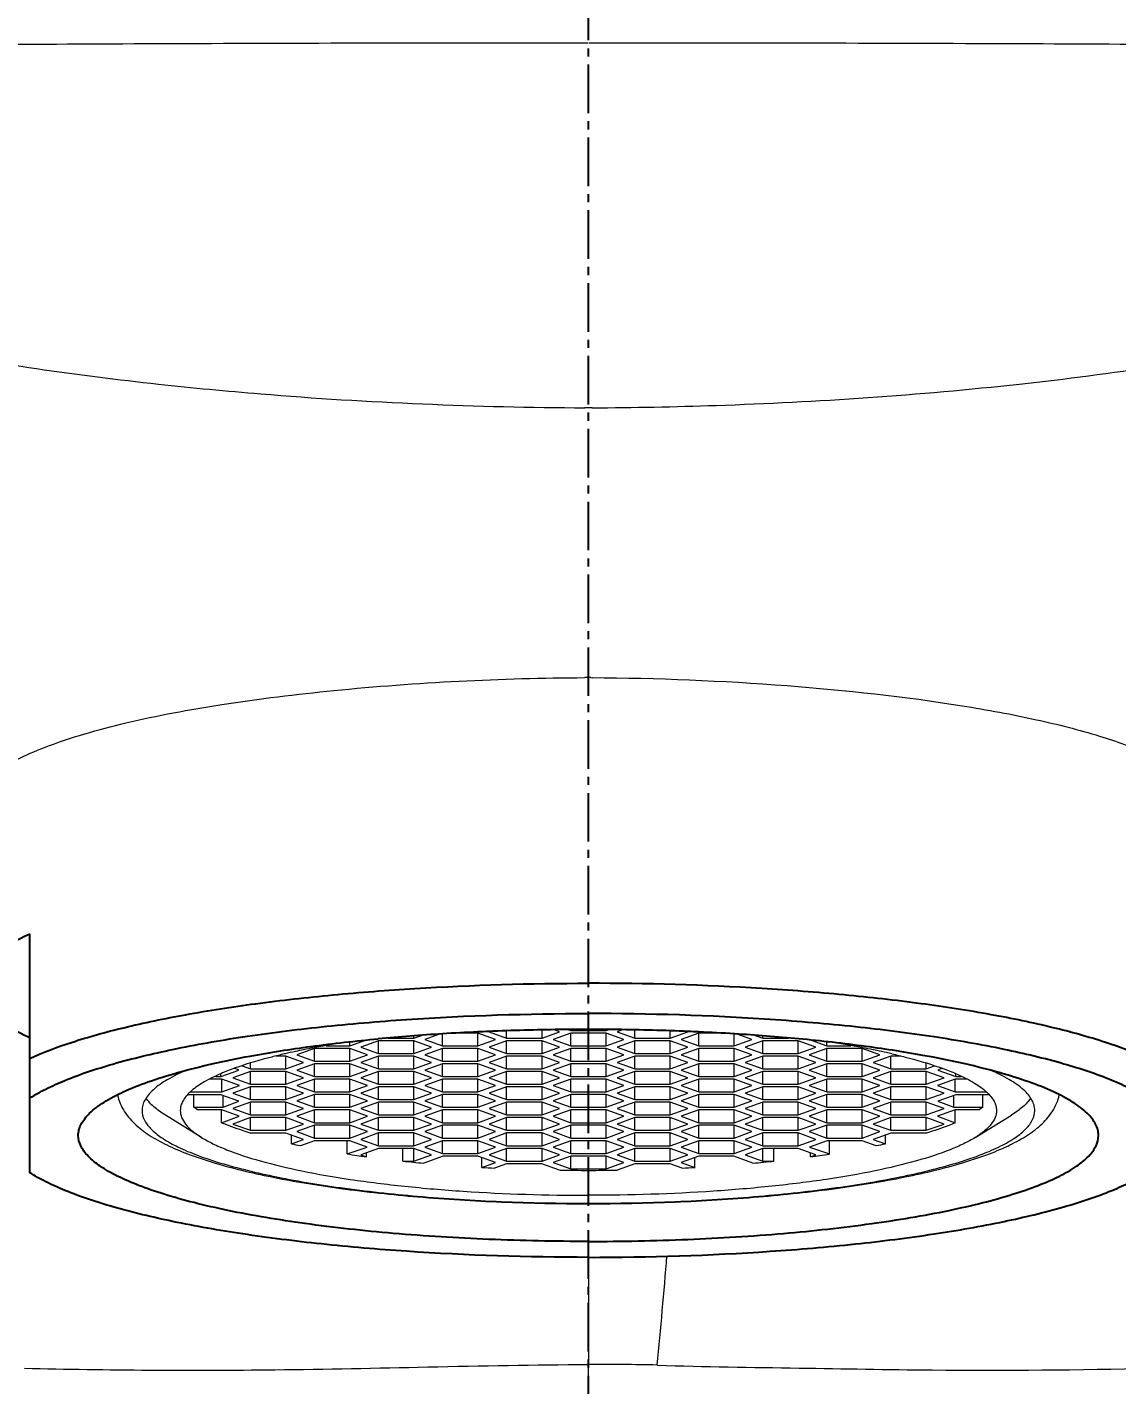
# Model space of a CAD drawing. Header units: millimetres. Extents: x 1433 to 2026, y -1135 to -715.
# Drawn here: x 1816.07 to 1837.44, y -932.73 to -906.1 of the extents above; entities that cross this region are included whole.
import ezdxf

# ---------------------------------------------------------------- set-up
doc = ezdxf.new("R2010")
doc.units = ezdxf.units.MM
doc.header["$LTSCALE"] = 0.1
doc.linetypes.add('CENTER2', pattern=[28.575, 19.05, -3.175, 3.175, -3.175])
doc.linetypes.add('CENTERX2', pattern=[101.6, 63.5, -12.7, 12.7, -12.7])
doc.layers.get('0').update_dxf_attribs({"lineweight": 13})
doc.layers.add('CENTER', color=1, linetype='CENTERX2')
doc.layers.add('DEF_LAYER_ASSEM_MEMBER', color=7, linetype='Continuous')
doc.layers.add('DIM', color=3, linetype='Continuous', lineweight=9)
doc.styles.get("Standard").update_dxf_attribs({"font": 'arial.ttf'})
doc.dimstyles.new('ISO-25', dxfattribs={"dimtxt": 2.5, "dimasz": 2.5, "dimexe": 1.25, "dimexo": 0.625, "dimtad": 1, "dimtxsty": 'Standard', "dimcen": 2.5, "dimadec": 0, "dimazin": 0, "dimtfac": 1, "dimtmove": 0, "dimatfit": 3, "dimfxl": 0, "dimarcsym": 0})

# ---------------------------------------------------------------- blocks, each defined once
blk = doc.blocks.new('*D12')
at = {"layer": 'Defpoints', "color": 0}
for p in [(1826.977, -905.753), (1880.141, -905.753, 0), (1852.854, -1018.886)]:
    blk.add_point(p, dxfattribs=at)
at = {"layer": 'DIM', "color": 0, "lineweight": -2}
for p, q in [((1828.227, -905.753, 0), (1882.641, -905.753, 0)), ((1880.141, -1013.886, 0), (1880.141, -910.753, 0)), ((1854.104, -1018.886, 0), (1882.641, -1018.886, 0))]:
    blk.add_line(p, q, dxfattribs=at)
at = {"layer": 'DIM', "color": 0}
for points in [[(1879.308, -910.753, 0), (1880.975, -910.753, 0), (1880.141, -905.753, 0)], [(1879.308, -1013.886, 0), (1880.975, -1013.886, 0), (1880.141, -1018.886, 0)]]:
    blk.add_solid(points, dxfattribs=at)
at = {"layer": 'DIM', "color": 0, "insert": (1876.337, -968.117, 0), "char_height": 5, "attachment_point": 5, "rotation": 90}
blk.add_mtext('113', dxfattribs=at)
blk = doc.blocks.new('*D13')
at = {"layer": 'Defpoints', "color": 0}
for p in [(1827.053, -865.855), (1905.261, -865.855, 0), (1852.854, -1018.886)]:
    blk.add_point(p, dxfattribs=at)
at = {"layer": 'DIM', "color": 0, "lineweight": -2}
for p, q in [((1828.303, -865.855, 0), (1907.761, -865.855, 0)), ((1905.261, -1013.886, 0), (1905.261, -870.855, 0)), ((1854.104, -1018.886, 0), (1907.761, -1018.886, 0))]:
    blk.add_line(p, q, dxfattribs=at)
at = {"layer": 'DIM', "color": 0}
for points in [[(1904.428, -870.855, 0), (1906.094, -870.855, 0), (1905.261, -865.855, 0)], [(1904.428, -1013.886, 0), (1906.094, -1013.886, 0), (1905.261, -1018.886, 0)]]:
    blk.add_solid(points, dxfattribs=at)
at = {"layer": 'DIM', "color": 0, "insert": (1901.457, -959.788, 0), "char_height": 5, "attachment_point": 5, "rotation": 90}
blk.add_mtext('153', dxfattribs=at)

msp = doc.modelspace()

# ---------------------------------------------------------------- linework, layer by layer
at = {"color": 7, "linetype": 'Continuous'}
for p, q in [((1827.15, -913.564), (1827.005, -913.564)), ((1827.126, -918.856), (1827.15, -918.857)), ((1824.157, -925.85), (1823.873, -925.952)), ((1824.219, -926.077), (1824.219, -925.846)), ((1824.912, -925.828), (1824.518, -925.828)), ((1824.912, -926.077), (1824.912, -925.828)), ((1825.259, -925.952), (1824.912, -925.828)), ((1825.138, -925.798), (1825.129, -925.802)), ((1825.129, -925.802), (1825.475, -925.926)), ((1825.475, -925.926), (1825.475, -925.786)), ((1826.168, -925.926), (1826.168, -925.767)), ((1826.168, -925.926), (1826.514, -925.802)), ((1826.731, -925.828), (1826.384, -925.952)), ((1826.514, -925.802), (1826.409, -925.764)), ((1826.689, -925.761), (1826.731, -925.776)), ((1826.731, -925.776), (1826.731, -925.76)), ((1826.731, -925.776), (1827.424, -925.776)), ((1826.731, -926.077), (1826.731, -925.828)), ((1827.424, -925.828), (1826.731, -925.828)), ((1827.424, -925.776), (1827.424, -925.76)), ((1827.424, -925.776), (1827.466, -925.761)), ((1827.424, -926.077), (1827.424, -925.828)), ((1827.77, -925.952), (1827.424, -925.828)), ((1827.745, -925.764), (1827.64, -925.802)), ((1827.64, -925.802), (1827.986, -925.926)), ((1827.986, -925.926), (1827.986, -925.767)), ((1828.679, -925.926), (1828.679, -925.786)), ((1828.679, -925.926), (1829.026, -925.802)), ((1829.242, -925.828), (1828.896, -925.952)), ((1829.026, -925.802), (1829.017, -925.798)), ((1829.242, -926.077), (1829.242, -925.828)), ((1829.637, -925.828), (1829.242, -925.828)), ((1829.935, -926.077), (1829.935, -925.846)), ((1830.281, -925.952), (1829.997, -925.85)), ((1821.708, -926.129), (1821.361, -926.254)), ((1821.709, -926.113), (1821.701, -926.114)), ((1821.708, -926.379), (1821.708, -926.129)), ((1822.401, -926.129), (1821.708, -926.129)), ((1821.934, -926.077), (1822.401, -926.077)), ((1822.397, -925.997), (1822.38, -926)), ((1822.401, -926.077), (1822.708, -925.966)), ((1822.401, -926.077), (1822.401, -926)), ((1822.401, -926.379), (1822.401, -926.129)), ((1822.747, -926.254), (1822.401, -926.129)), ((1822.964, -925.978), (1822.617, -926.103)), ((1822.617, -926.103), (1822.964, -926.228)), ((1822.964, -926.228), (1822.964, -925.978)), ((1823.656, -925.978), (1822.964, -925.978)), ((1823.153, -925.926), (1823.656, -925.926)), ((1823.656, -925.926), (1823.808, -925.872)), ((1823.656, -925.926), (1823.656, -925.881)), ((1823.656, -926.228), (1823.656, -925.978)), ((1824.003, -926.103), (1823.656, -925.978)), ((1823.656, -926.228), (1824.003, -926.103)), ((1823.873, -925.952), (1824.219, -926.077)), ((1824.219, -926.129), (1823.873, -926.254)), ((1824.219, -926.077), (1824.912, -926.077)), ((1824.219, -926.379), (1824.219, -926.129)), ((1824.912, -926.129), (1824.219, -926.129)), ((1824.912, -926.077), (1825.259, -925.952)), ((1824.912, -926.379), (1824.912, -926.129)), ((1825.259, -926.254), (1824.912, -926.129)), ((1825.475, -925.978), (1825.129, -926.103)), ((1825.129, -926.103), (1825.475, -926.228)), ((1825.475, -925.926), (1826.168, -925.926)), ((1825.475, -926.228), (1825.475, -925.978)), ((1826.168, -925.978), (1825.475, -925.978)), ((1826.168, -926.228), (1826.168, -925.978)), ((1826.514, -926.103), (1826.168, -925.978)), ((1826.168, -926.228), (1826.514, -926.103)), ((1826.384, -925.952), (1826.731, -926.077)), ((1826.731, -926.129), (1826.384, -926.254)), ((1826.731, -926.077), (1827.424, -926.077)), ((1826.731, -926.379), (1826.731, -926.129)), ((1827.424, -926.129), (1826.731, -926.129)), ((1827.424, -926.077), (1827.77, -925.952)), ((1827.424, -926.379), (1827.424, -926.129)), ((1827.77, -926.254), (1827.424, -926.129)), ((1827.986, -925.978), (1827.64, -926.103)), ((1827.64, -926.103), (1827.986, -926.228)), ((1827.986, -925.926), (1828.679, -925.926)), ((1827.986, -926.228), (1827.986, -925.978)), ((1828.679, -925.978), (1827.986, -925.978)), ((1828.679, -926.228), (1828.679, -925.978)), ((1829.026, -926.103), (1828.679, -925.978)), ((1828.679, -926.228), (1829.026, -926.103)), ((1828.896, -925.952), (1829.242, -926.077)), ((1829.242, -926.129), (1828.896, -926.254)), ((1829.242, -926.077), (1829.935, -926.077)), ((1829.242, -926.379), (1829.242, -926.129)), ((1829.935, -926.129), (1829.242, -926.129)), ((1829.935, -926.077), (1830.281, -925.952)), ((1829.935, -926.379), (1829.935, -926.129)), ((1830.281, -926.254), (1829.935, -926.129)), ((1830.498, -925.978), (1830.152, -926.103)), ((1830.152, -926.103), (1830.498, -926.228)), ((1830.346, -925.872), (1830.498, -925.926)), ((1830.498, -925.926), (1830.498, -925.881)), ((1830.498, -925.926), (1831.001, -925.926)), ((1830.498, -926.228), (1830.498, -925.978)), ((1831.191, -925.978), (1830.498, -925.978)), ((1831.191, -926.228), (1831.191, -925.978)), ((1831.537, -926.103), (1831.191, -925.978)), ((1831.191, -926.228), (1831.537, -926.103)), ((1831.754, -926.129), (1831.407, -926.254)), ((1831.446, -925.966), (1831.754, -926.077)), ((1831.754, -926.077), (1831.754, -926)), ((1831.754, -926.077), (1832.22, -926.077)), ((1831.754, -926.379), (1831.754, -926.129)), ((1832.447, -926.129), (1831.754, -926.129)), ((1831.758, -925.997), (1831.774, -926)), ((1832.445, -926.113), (1832.453, -926.114)), ((1832.447, -926.379), (1832.447, -926.129)), ((1832.793, -926.254), (1832.447, -926.129)), ((1821.145, -926.28), (1820.952, -926.28)), ((1821.131, -926.233), (1821.12, -926.236)), ((1821.145, -926.529), (1821.145, -926.28)), ((1821.491, -926.405), (1821.145, -926.28)), ((1821.361, -926.254), (1821.708, -926.379)), ((1821.708, -926.379), (1822.401, -926.379)), ((1822.401, -926.379), (1822.747, -926.254)), ((1822.964, -926.28), (1822.617, -926.405)), ((1822.964, -926.228), (1823.656, -926.228)), ((1822.964, -926.529), (1822.964, -926.28)), ((1823.656, -926.28), (1822.964, -926.28)), ((1823.656, -926.529), (1823.656, -926.28)), ((1824.003, -926.405), (1823.656, -926.28)), ((1823.873, -926.254), (1824.219, -926.379)), ((1824.219, -926.379), (1824.912, -926.379)), ((1824.912, -926.379), (1825.259, -926.254)), ((1825.475, -926.28), (1825.129, -926.405)), ((1825.475, -926.228), (1826.168, -926.228)), ((1825.475, -926.529), (1825.475, -926.28)), ((1826.168, -926.28), (1825.475, -926.28)), ((1826.168, -926.529), (1826.168, -926.28)), ((1826.514, -926.405), (1826.168, -926.28)), ((1826.384, -926.254), (1826.731, -926.379)), ((1826.731, -926.379), (1827.424, -926.379)), ((1827.424, -926.379), (1827.77, -926.254)), ((1827.986, -926.28), (1827.64, -926.405)), ((1827.986, -926.228), (1828.679, -926.228)), ((1827.986, -926.529), (1827.986, -926.28)), ((1828.679, -926.28), (1827.986, -926.28)), ((1828.679, -926.529), (1828.679, -926.28)), ((1829.026, -926.405), (1828.679, -926.28)), ((1828.896, -926.254), (1829.242, -926.379)), ((1829.242, -926.379), (1829.935, -926.379)), ((1829.935, -926.379), (1830.281, -926.254)), ((1830.498, -926.28), (1830.152, -926.405)), ((1830.498, -926.228), (1831.191, -926.228)), ((1830.498, -926.529), (1830.498, -926.28)), ((1831.191, -926.28), (1830.498, -926.28)), ((1831.191, -926.529), (1831.191, -926.28)), ((1831.537, -926.405), (1831.191, -926.28)), ((1831.407, -926.254), (1831.754, -926.379)), ((1831.754, -926.379), (1832.447, -926.379)), ((1832.447, -926.379), (1832.793, -926.254)), ((1833.009, -926.28), (1832.663, -926.405)), ((1833.009, -926.529), (1833.009, -926.28)), ((1833.202, -926.28), (1833.009, -926.28)), ((1833.024, -926.233), (1833.034, -926.236)), ((1819.871, -926.678), (1820.227, -926.552)), ((1819.871, -926.678), (1819.871, -926.634)), ((1820.452, -926.581), (1820.106, -926.706)), ((1820.227, -926.552), (1820.14, -926.518)), ((1820.29, -926.471), (1820.452, -926.529)), ((1820.452, -926.529), (1820.452, -926.422)), ((1820.452, -926.529), (1821.145, -926.529)), ((1820.452, -926.831), (1820.452, -926.581)), ((1821.145, -926.581), (1820.452, -926.581)), ((1821.145, -926.529), (1821.491, -926.405)), ((1821.145, -926.831), (1821.145, -926.581)), ((1821.491, -926.706), (1821.145, -926.581)), ((1821.708, -926.431), (1821.361, -926.555)), ((1821.361, -926.555), (1821.708, -926.68)), ((1821.708, -926.68), (1821.708, -926.431)), ((1822.401, -926.431), (1821.708, -926.431)), ((1822.401, -926.68), (1822.401, -926.431)), ((1822.747, -926.555), (1822.401, -926.431)), ((1822.401, -926.68), (1822.747, -926.555)), ((1822.617, -926.405), (1822.964, -926.529)), ((1822.964, -926.581), (1822.617, -926.706)), ((1822.964, -926.529), (1823.656, -926.529)), ((1822.964, -926.831), (1822.964, -926.581)), ((1823.656, -926.581), (1822.964, -926.581)), ((1823.656, -926.529), (1824.003, -926.405)), ((1823.656, -926.831), (1823.656, -926.581)), ((1824.003, -926.706), (1823.656, -926.581)), ((1824.219, -926.431), (1823.873, -926.555)), ((1823.873, -926.555), (1824.219, -926.68)), ((1824.219, -926.68), (1824.219, -926.431)), ((1824.912, -926.431), (1824.219, -926.431)), ((1824.912, -926.68), (1824.912, -926.431)), ((1825.259, -926.555), (1824.912, -926.431)), ((1824.912, -926.68), (1825.259, -926.555)), ((1825.129, -926.405), (1825.475, -926.529)), ((1825.475, -926.581), (1825.129, -926.706)), ((1825.475, -926.529), (1826.168, -926.529)), ((1825.475, -926.831), (1825.475, -926.581)), ((1826.168, -926.581), (1825.475, -926.581)), ((1826.168, -926.529), (1826.514, -926.405)), ((1826.168, -926.831), (1826.168, -926.581)), ((1826.514, -926.706), (1826.168, -926.581)), ((1826.731, -926.431), (1826.384, -926.555)), ((1826.384, -926.555), (1826.731, -926.68)), ((1826.731, -926.68), (1826.731, -926.431)), ((1827.424, -926.431), (1826.731, -926.431)), ((1827.424, -926.68), (1827.424, -926.431)), ((1827.77, -926.555), (1827.424, -926.431)), ((1827.424, -926.68), (1827.77, -926.555)), ((1827.64, -926.405), (1827.986, -926.529)), ((1827.986, -926.581), (1827.64, -926.706)), ((1827.986, -926.529), (1828.679, -926.529)), ((1827.986, -926.831), (1827.986, -926.581)), ((1828.679, -926.581), (1827.986, -926.581)), ((1828.679, -926.529), (1829.026, -926.405)), ((1828.679, -926.831), (1828.679, -926.581)), ((1829.026, -926.706), (1828.679, -926.581)), ((1829.242, -926.431), (1828.896, -926.555)), ((1828.896, -926.555), (1829.242, -926.68)), ((1829.242, -926.68), (1829.242, -926.431)), ((1829.935, -926.431), (1829.242, -926.431)), ((1829.935, -926.68), (1829.935, -926.431)), ((1830.281, -926.555), (1829.935, -926.431)), ((1829.935, -926.68), (1830.281, -926.555)), ((1830.152, -926.405), (1830.498, -926.529)), ((1830.498, -926.581), (1830.152, -926.706)), ((1830.498, -926.529), (1831.191, -926.529)), ((1830.498, -926.831), (1830.498, -926.581)), ((1831.191, -926.581), (1830.498, -926.581)), ((1831.191, -926.529), (1831.537, -926.405)), ((1831.191, -926.831), (1831.191, -926.581)), ((1831.537, -926.706), (1831.191, -926.581)), ((1831.754, -926.431), (1831.407, -926.555)), ((1831.407, -926.555), (1831.754, -926.68)), ((1831.754, -926.68), (1831.754, -926.431)), ((1832.447, -926.431), (1831.754, -926.431)), ((1832.447, -926.68), (1832.447, -926.431)), ((1832.793, -926.555), (1832.447, -926.431)), ((1832.447, -926.68), (1832.793, -926.555)), ((1832.663, -926.405), (1833.009, -926.529)), ((1833.009, -926.581), (1832.663, -926.706)), ((1833.009, -926.529), (1833.702, -926.529)), ((1833.009, -926.831), (1833.009, -926.581)), ((1833.702, -926.581), (1833.009, -926.581)), ((1833.702, -926.529), (1833.702, -926.422)), ((1833.702, -926.529), (1833.864, -926.471)), ((1833.702, -926.831), (1833.702, -926.581)), ((1834.049, -926.706), (1833.702, -926.581)), ((1834.015, -926.518), (1833.927, -926.552)), ((1833.927, -926.552), (1834.283, -926.678)), ((1834.283, -926.678), (1834.283, -926.634)), ((1819.889, -926.732), (1819.644, -926.732)), ((1819.77, -926.678), (1819.871, -926.678)), ((1819.889, -926.982), (1819.889, -926.732)), ((1820.236, -926.857), (1819.889, -926.732)), ((1819.889, -926.982), (1820.236, -926.857)), ((1820.106, -926.706), (1820.452, -926.831)), ((1820.452, -926.883), (1820.106, -927.008)), ((1820.452, -926.831), (1821.145, -926.831)), ((1820.452, -927.132), (1820.452, -926.883)), ((1821.145, -926.883), (1820.452, -926.883)), ((1821.145, -926.831), (1821.491, -926.706)), ((1821.145, -927.132), (1821.145, -926.883)), ((1821.491, -927.008), (1821.145, -926.883)), ((1821.708, -926.732), (1821.361, -926.857)), ((1821.361, -926.857), (1821.708, -926.982)), ((1821.708, -926.68), (1822.401, -926.68)), ((1821.708, -926.982), (1821.708, -926.732)), ((1822.401, -926.732), (1821.708, -926.732)), ((1822.401, -926.982), (1822.401, -926.732)), ((1822.747, -926.857), (1822.401, -926.732)), ((1822.401, -926.982), (1822.747, -926.857)), ((1822.617, -926.706), (1822.964, -926.831)), ((1822.964, -926.883), (1822.617, -927.008)), ((1822.964, -926.831), (1823.656, -926.831)), ((1822.964, -927.132), (1822.964, -926.883)), ((1823.656, -926.883), (1822.964, -926.883)), ((1823.656, -926.831), (1824.003, -926.706)), ((1823.656, -927.132), (1823.656, -926.883)), ((1824.003, -927.008), (1823.656, -926.883)), ((1824.219, -926.732), (1823.873, -926.857)), ((1823.873, -926.857), (1824.219, -926.982)), ((1824.219, -926.68), (1824.912, -926.68)), ((1824.219, -926.982), (1824.219, -926.732)), ((1824.912, -926.732), (1824.219, -926.732)), ((1824.912, -926.982), (1824.912, -926.732)), ((1825.259, -926.857), (1824.912, -926.732)), ((1824.912, -926.982), (1825.259, -926.857)), ((1825.129, -926.706), (1825.475, -926.831)), ((1825.475, -926.883), (1825.129, -927.008)), ((1825.475, -926.831), (1826.168, -926.831)), ((1825.475, -927.132), (1825.475, -926.883)), ((1826.168, -926.883), (1825.475, -926.883)), ((1826.168, -926.831), (1826.514, -926.706)), ((1826.168, -927.132), (1826.168, -926.883)), ((1826.514, -927.008), (1826.168, -926.883)), ((1826.731, -926.732), (1826.384, -926.857)), ((1826.384, -926.857), (1826.731, -926.982)), ((1826.731, -926.68), (1827.424, -926.68)), ((1826.731, -926.982), (1826.731, -926.732)), ((1827.424, -926.732), (1826.731, -926.732)), ((1827.424, -926.982), (1827.424, -926.732)), ((1827.77, -926.857), (1827.424, -926.732)), ((1827.424, -926.982), (1827.77, -926.857)), ((1827.64, -926.706), (1827.986, -926.831)), ((1827.986, -926.883), (1827.64, -927.008)), ((1827.986, -926.831), (1828.679, -926.831)), ((1827.986, -927.132), (1827.986, -926.883)), ((1828.679, -926.883), (1827.986, -926.883)), ((1828.679, -926.831), (1829.026, -926.706)), ((1828.679, -927.132), (1828.679, -926.883)), ((1829.026, -927.008), (1828.679, -926.883)), ((1829.242, -926.732), (1828.896, -926.857)), ((1828.896, -926.857), (1829.242, -926.982)), ((1829.242, -926.68), (1829.935, -926.68)), ((1829.242, -926.982), (1829.242, -926.732)), ((1829.935, -926.732), (1829.242, -926.732)), ((1829.935, -926.982), (1829.935, -926.732)), ((1830.281, -926.857), (1829.935, -926.732)), ((1829.935, -926.982), (1830.281, -926.857)), ((1830.152, -926.706), (1830.498, -926.831)), ((1830.498, -926.883), (1830.152, -927.008)), ((1830.498, -926.831), (1831.191, -926.831)), ((1830.498, -927.132), (1830.498, -926.883)), ((1831.191, -926.883), (1830.498, -926.883)), ((1831.191, -926.831), (1831.537, -926.706)), ((1831.191, -927.132), (1831.191, -926.883)), ((1831.537, -927.008), (1831.191, -926.883)), ((1831.754, -926.732), (1831.407, -926.857)), ((1831.407, -926.857), (1831.754, -926.982)), ((1831.754, -926.68), (1832.447, -926.68)), ((1831.754, -926.982), (1831.754, -926.732)), ((1832.447, -926.732), (1831.754, -926.732)), ((1832.447, -926.982), (1832.447, -926.732)), ((1832.793, -926.857), (1832.447, -926.732)), ((1832.447, -926.982), (1832.793, -926.857)), ((1832.663, -926.706), (1833.009, -926.831)), ((1833.009, -926.883), (1832.663, -927.008)), ((1833.009, -926.831), (1833.702, -926.831)), ((1833.009, -927.132), (1833.009, -926.883)), ((1833.702, -926.883), (1833.009, -926.883)), ((1833.702, -926.831), (1834.049, -926.706)), ((1833.702, -927.132), (1833.702, -926.883)), ((1834.049, -927.008), (1833.702, -926.883)), ((1834.265, -926.732), (1833.919, -926.857)), ((1833.919, -926.857), (1834.265, -926.982)), ((1834.265, -926.982), (1834.265, -926.732)), ((1834.51, -926.732), (1834.265, -926.732)), ((1834.283, -926.678), (1834.385, -926.678)), ((1819.871, -927.036), (1819.234, -927.036)), ((1819.274, -926.982), (1819.889, -926.982)), ((1819.343, -927.282), (1819.343, -927.036)), ((1820.227, -927.162), (1819.871, -927.036)), ((1819.916, -927.282), (1819.916, -927.052)), ((1819.916, -927.282), (1820.227, -927.162)), ((1820.106, -927.008), (1820.452, -927.132)), ((1820.452, -927.184), (1820.106, -927.309)), ((1820.452, -927.132), (1821.145, -927.132)), ((1820.452, -927.434), (1820.452, -927.184)), ((1821.145, -927.184), (1820.452, -927.184)), ((1821.145, -927.132), (1821.491, -927.008)), ((1821.145, -927.434), (1821.145, -927.184)), ((1821.491, -927.309), (1821.145, -927.184)), ((1821.708, -927.034), (1821.361, -927.158)), ((1821.361, -927.158), (1821.708, -927.283)), ((1821.708, -926.982), (1822.401, -926.982)), ((1821.708, -927.283), (1821.708, -927.034)), ((1822.401, -927.034), (1821.708, -927.034)), ((1822.401, -927.283), (1822.401, -927.034)), ((1822.747, -927.158), (1822.401, -927.034)), ((1822.401, -927.283), (1822.747, -927.158)), ((1822.617, -927.008), (1822.964, -927.132)), ((1822.964, -927.184), (1822.617, -927.309)), ((1822.964, -927.132), (1823.656, -927.132)), ((1822.964, -927.434), (1822.964, -927.184)), ((1823.656, -927.184), (1822.964, -927.184)), ((1823.656, -927.132), (1824.003, -927.008)), ((1823.656, -927.434), (1823.656, -927.184)), ((1824.003, -927.309), (1823.656, -927.184)), ((1824.219, -927.034), (1823.873, -927.158)), ((1823.873, -927.158), (1824.219, -927.283)), ((1824.219, -926.982), (1824.912, -926.982)), ((1824.219, -927.283), (1824.219, -927.034)), ((1824.912, -927.034), (1824.219, -927.034)), ((1824.912, -927.283), (1824.912, -927.034)), ((1825.259, -927.158), (1824.912, -927.034)), ((1824.912, -927.283), (1825.259, -927.158)), ((1825.129, -927.008), (1825.475, -927.132)), ((1825.475, -927.184), (1825.129, -927.309)), ((1825.475, -927.132), (1826.168, -927.132)), ((1825.475, -927.434), (1825.475, -927.184)), ((1826.168, -927.184), (1825.475, -927.184)), ((1826.168, -927.132), (1826.514, -927.008)), ((1826.168, -927.434), (1826.168, -927.184)), ((1826.514, -927.309), (1826.168, -927.184)), ((1826.731, -927.034), (1826.384, -927.158)), ((1826.384, -927.158), (1826.731, -927.283)), ((1826.731, -926.982), (1827.424, -926.982)), ((1826.731, -927.283), (1826.731, -927.034)), ((1827.424, -927.034), (1826.731, -927.034)), ((1827.424, -927.283), (1827.424, -927.034)), ((1827.77, -927.158), (1827.424, -927.034)), ((1827.424, -927.283), (1827.77, -927.158)), ((1827.64, -927.008), (1827.986, -927.132)), ((1827.986, -927.184), (1827.64, -927.309)), ((1827.986, -927.132), (1828.679, -927.132)), ((1828.679, -927.184), (1827.986, -927.184)), ((1827.987, -927.434), (1827.987, -927.184)), ((1828.679, -927.132), (1829.026, -927.008)), ((1828.679, -927.434), (1828.679, -927.184)), ((1829.026, -927.309), (1828.679, -927.184)), ((1829.242, -927.034), (1828.896, -927.158)), ((1828.896, -927.158), (1829.242, -927.283)), ((1829.242, -926.982), (1829.935, -926.982)), ((1829.242, -927.283), (1829.242, -927.034)), ((1829.935, -927.034), (1829.242, -927.034)), ((1829.935, -927.283), (1829.935, -927.034)), ((1830.281, -927.158), (1829.935, -927.034)), ((1829.935, -927.283), (1830.281, -927.158)), ((1830.152, -927.008), (1830.498, -927.132)), ((1830.498, -927.184), (1830.152, -927.309)), ((1830.498, -927.132), (1831.191, -927.132)), ((1830.498, -927.434), (1830.498, -927.184)), ((1831.191, -927.184), (1830.498, -927.184)), ((1831.191, -927.132), (1831.537, -927.008)), ((1831.191, -927.434), (1831.191, -927.184)), ((1831.537, -927.309), (1831.191, -927.184)), ((1831.754, -927.034), (1831.407, -927.158)), ((1831.407, -927.158), (1831.754, -927.283)), ((1831.754, -926.982), (1832.447, -926.982)), ((1831.754, -927.283), (1831.754, -927.034)), ((1832.447, -927.034), (1831.754, -927.034)), ((1832.447, -927.283), (1832.447, -927.034)), ((1832.793, -927.158), (1832.447, -927.034)), ((1832.447, -927.283), (1832.793, -927.158)), ((1832.663, -927.008), (1833.009, -927.132)), ((1833.009, -927.184), (1832.663, -927.309)), ((1833.009, -927.132), (1833.702, -927.132)), ((1833.009, -927.434), (1833.009, -927.184)), ((1833.702, -927.184), (1833.009, -927.184)), ((1833.702, -927.132), (1834.049, -927.008)), ((1833.702, -927.434), (1833.702, -927.184)), ((1834.049, -927.309), (1833.702, -927.184)), ((1834.283, -927.036), (1833.927, -927.162)), ((1833.927, -927.162), (1834.239, -927.282)), ((1834.239, -927.282), (1834.239, -927.052)), ((1834.265, -926.982), (1834.881, -926.982)), ((1834.92, -927.036), (1834.283, -927.036)), ((1834.811, -927.282), (1834.811, -927.036)), ((1819.495, -927.876), (1818.784, -927.437)), ((1819.343, -927.282), (1819.916, -927.282)), ((1819.415, -927.335), (1819.343, -927.282)), ((1819.889, -927.335), (1819.415, -927.335)), ((1819.885, -927.585), (1819.885, -927.335)), ((1819.885, -927.585), (1820.234, -927.46)), ((1820.234, -927.46), (1819.889, -927.335)), ((1820.106, -927.309), (1820.452, -927.434)), ((1820.452, -927.434), (1821.145, -927.434)), ((1821.145, -927.434), (1821.491, -927.309)), ((1821.708, -927.335), (1821.361, -927.46)), ((1821.361, -927.46), (1821.708, -927.585)), ((1821.708, -927.283), (1822.401, -927.283)), ((1821.708, -927.585), (1821.708, -927.335)), ((1822.401, -927.335), (1821.708, -927.335)), ((1822.401, -927.585), (1822.401, -927.335)), ((1822.747, -927.46), (1822.401, -927.335)), ((1822.401, -927.585), (1822.747, -927.46)), ((1822.617, -927.309), (1822.964, -927.434)), ((1822.964, -927.434), (1823.656, -927.434)), ((1823.656, -927.434), (1824.003, -927.309)), ((1824.219, -927.335), (1823.873, -927.46)), ((1823.873, -927.46), (1824.219, -927.585)), ((1824.219, -927.283), (1824.912, -927.283)), ((1824.219, -927.585), (1824.219, -927.335)), ((1824.912, -927.335), (1824.219, -927.335)), ((1824.912, -927.585), (1824.912, -927.335)), ((1825.259, -927.46), (1824.912, -927.335)), ((1824.912, -927.585), (1825.259, -927.46)), ((1825.129, -927.309), (1825.475, -927.434)), ((1825.475, -927.434), (1826.168, -927.434)), ((1826.168, -927.434), (1826.514, -927.309)), ((1826.731, -927.335), (1826.384, -927.46)), ((1826.384, -927.46), (1826.731, -927.585)), ((1826.731, -927.283), (1827.424, -927.283)), ((1826.731, -927.585), (1826.731, -927.335)), ((1827.424, -927.335), (1826.731, -927.335)), ((1827.424, -927.585), (1827.424, -927.335)), ((1827.77, -927.46), (1827.424, -927.335)), ((1827.424, -927.585), (1827.77, -927.46)), ((1827.64, -927.309), (1827.987, -927.434)), ((1827.987, -927.434), (1828.679, -927.434)), ((1828.679, -927.434), (1829.026, -927.309)), ((1829.242, -927.335), (1828.896, -927.46)), ((1828.896, -927.46), (1829.242, -927.585)), ((1829.242, -927.283), (1829.935, -927.283)), ((1829.242, -927.585), (1829.242, -927.335)), ((1829.935, -927.335), (1829.242, -927.335)), ((1829.935, -927.585), (1829.935, -927.335)), ((1830.281, -927.46), (1829.935, -927.335)), ((1829.935, -927.585), (1830.281, -927.46)), ((1830.152, -927.309), (1830.498, -927.434)), ((1830.498, -927.434), (1831.191, -927.434)), ((1831.191, -927.434), (1831.537, -927.309)), ((1831.754, -927.335), (1831.407, -927.46)), ((1831.407, -927.46), (1831.754, -927.585)), ((1831.754, -927.283), (1832.447, -927.283)), ((1831.754, -927.585), (1831.754, -927.335)), ((1832.447, -927.335), (1831.754, -927.335)), ((1832.447, -927.585), (1832.447, -927.335)), ((1832.793, -927.46), (1832.447, -927.335)), ((1832.447, -927.585), (1832.793, -927.46)), ((1832.663, -927.309), (1833.009, -927.434)), ((1833.009, -927.434), (1833.702, -927.434)), ((1833.702, -927.434), (1834.049, -927.309)), ((1834.265, -927.335), (1833.92, -927.46)), ((1833.92, -927.46), (1834.27, -927.585)), ((1834.239, -927.282), (1834.811, -927.282)), ((1834.739, -927.335), (1834.265, -927.335)), ((1834.27, -927.585), (1834.27, -927.335)), ((1834.66, -927.876), (1835.37, -927.437)), ((1834.811, -927.282), (1834.739, -927.335)), ((1820.452, -927.486), (1820.106, -927.611)), ((1820.106, -927.611), (1820.452, -927.735)), ((1820.452, -927.735), (1820.452, -927.486)), ((1821.145, -927.486), (1820.452, -927.486)), ((1821.145, -927.735), (1821.145, -927.486)), ((1821.491, -927.611), (1821.145, -927.486)), ((1821.145, -927.735), (1821.491, -927.611)), ((1821.708, -927.637), (1821.361, -927.761)), ((1821.708, -927.585), (1822.401, -927.585)), ((1821.708, -927.886), (1821.708, -927.637)), ((1822.401, -927.637), (1821.708, -927.637)), ((1822.401, -927.886), (1822.401, -927.637)), ((1822.747, -927.761), (1822.401, -927.637)), ((1822.964, -927.486), (1822.617, -927.611)), ((1822.617, -927.611), (1822.964, -927.735)), ((1822.964, -927.735), (1822.964, -927.486)), ((1823.656, -927.486), (1822.964, -927.486)), ((1823.656, -927.735), (1823.656, -927.486)), ((1824.003, -927.611), (1823.656, -927.486)), ((1823.656, -927.735), (1824.003, -927.611)), ((1824.219, -927.637), (1823.873, -927.761)), ((1824.219, -927.585), (1824.912, -927.585)), ((1824.219, -927.886), (1824.219, -927.637)), ((1824.912, -927.637), (1824.219, -927.637)), ((1824.912, -927.886), (1824.912, -927.637)), ((1825.259, -927.761), (1824.912, -927.637)), ((1825.475, -927.486), (1825.129, -927.611)), ((1825.129, -927.611), (1825.475, -927.735)), ((1825.475, -927.735), (1825.475, -927.486)), ((1826.168, -927.486), (1825.475, -927.486)), ((1826.168, -927.735), (1826.168, -927.486)), ((1826.514, -927.611), (1826.168, -927.486)), ((1826.168, -927.735), (1826.514, -927.611)), ((1826.731, -927.637), (1826.384, -927.761)), ((1826.731, -927.585), (1827.424, -927.585)), ((1826.731, -927.886), (1826.731, -927.637)), ((1827.424, -927.637), (1826.731, -927.637)), ((1827.424, -927.886), (1827.424, -927.637)), ((1827.77, -927.761), (1827.424, -927.637)), ((1827.987, -927.486), (1827.64, -927.611)), ((1827.64, -927.611), (1827.987, -927.735)), ((1827.987, -927.735), (1827.987, -927.486)), ((1828.679, -927.486), (1827.987, -927.486)), ((1828.679, -927.735), (1828.679, -927.486)), ((1829.026, -927.611), (1828.679, -927.486)), ((1828.679, -927.735), (1829.026, -927.611)), ((1829.242, -927.637), (1828.896, -927.761)), ((1829.242, -927.585), (1829.935, -927.585)), ((1829.242, -927.886), (1829.242, -927.637)), ((1829.935, -927.637), (1829.242, -927.637)), ((1829.935, -927.886), (1829.935, -927.637)), ((1830.281, -927.761), (1829.935, -927.637)), ((1830.498, -927.486), (1830.152, -927.611)), ((1830.152, -927.611), (1830.498, -927.735)), ((1830.498, -927.735), (1830.498, -927.486)), ((1831.191, -927.486), (1830.498, -927.486)), ((1831.191, -927.735), (1831.191, -927.486)), ((1831.537, -927.611), (1831.191, -927.486)), ((1831.191, -927.735), (1831.537, -927.611)), ((1831.754, -927.637), (1831.407, -927.761)), ((1831.754, -927.585), (1832.447, -927.585)), ((1831.754, -927.886), (1831.754, -927.637)), ((1832.447, -927.637), (1831.754, -927.637)), ((1832.447, -927.886), (1832.447, -927.637)), ((1832.793, -927.761), (1832.447, -927.637)), ((1833.009, -927.486), (1832.663, -927.611)), ((1832.663, -927.611), (1833.009, -927.735)), ((1833.009, -927.735), (1833.009, -927.486)), ((1833.702, -927.486), (1833.009, -927.486)), ((1833.702, -927.735), (1833.702, -927.486)), ((1834.049, -927.611), (1833.702, -927.486)), ((1833.702, -927.735), (1834.049, -927.611)), ((1821.145, -927.788), (1820.448, -927.788)), ((1820.452, -927.735), (1821.145, -927.735)), ((1821.491, -927.912), (1821.145, -927.788)), ((1821.254, -927.997), (1821.254, -927.827)), ((1821.254, -927.997), (1821.491, -927.912)), ((1821.361, -927.761), (1821.708, -927.886)), ((1821.707, -927.938), (1821.434, -928.036)), ((1822.399, -927.938), (1821.707, -927.938)), ((1821.708, -927.886), (1822.401, -927.886)), ((1822.35, -928.199), (1822.35, -927.938)), ((1822.741, -928.062), (1822.399, -927.938)), ((1822.401, -927.886), (1822.747, -927.761)), ((1822.964, -927.787), (1822.617, -927.912)), ((1822.617, -927.912), (1822.964, -928.037)), ((1822.964, -927.735), (1823.656, -927.735)), ((1822.964, -928.037), (1822.964, -927.787)), ((1823.656, -927.787), (1822.964, -927.787)), ((1823.656, -928.037), (1823.656, -927.787)), ((1824.003, -927.912), (1823.656, -927.787)), ((1823.656, -928.037), (1824.003, -927.912)), ((1823.873, -927.761), (1824.219, -927.886)), ((1824.219, -927.938), (1823.873, -928.063)), ((1824.219, -927.886), (1824.912, -927.886)), ((1824.219, -928.187), (1824.219, -927.938)), ((1824.912, -927.938), (1824.219, -927.938)), ((1824.912, -927.886), (1825.259, -927.761)), ((1824.912, -928.187), (1824.912, -927.938)), ((1825.259, -928.063), (1824.912, -927.938)), ((1825.475, -927.787), (1825.129, -927.912)), ((1825.129, -927.912), (1825.475, -928.037)), ((1825.475, -927.735), (1826.168, -927.735)), ((1825.475, -928.037), (1825.475, -927.787)), ((1826.168, -927.787), (1825.475, -927.787)), ((1826.168, -928.037), (1826.168, -927.787)), ((1826.514, -927.912), (1826.168, -927.787)), ((1826.168, -928.037), (1826.514, -927.912)), ((1826.384, -927.761), (1826.731, -927.886)), ((1826.731, -927.938), (1826.384, -928.063)), ((1826.731, -927.886), (1827.424, -927.886)), ((1826.731, -928.187), (1826.731, -927.938)), ((1827.424, -927.938), (1826.731, -927.938)), ((1827.424, -927.886), (1827.77, -927.761)), ((1827.424, -928.187), (1827.424, -927.938)), ((1827.77, -928.063), (1827.424, -927.938)), ((1827.987, -927.787), (1827.64, -927.912)), ((1827.64, -927.912), (1827.987, -928.037)), ((1827.987, -927.735), (1828.679, -927.735)), ((1827.987, -928.037), (1827.987, -927.787)), ((1828.679, -927.787), (1827.987, -927.787)), ((1828.679, -928.037), (1828.679, -927.787)), ((1829.026, -927.912), (1828.679, -927.787)), ((1828.679, -928.037), (1829.026, -927.912)), ((1828.896, -927.761), (1829.242, -927.886)), ((1829.242, -927.938), (1828.896, -928.063)), ((1829.242, -927.886), (1829.935, -927.886)), ((1829.242, -928.187), (1829.242, -927.938)), ((1829.935, -927.938), (1829.242, -927.938)), ((1829.935, -927.886), (1830.281, -927.761)), ((1829.935, -928.187), (1829.935, -927.938)), ((1830.281, -928.063), (1829.935, -927.938)), ((1830.498, -927.787), (1830.152, -927.912)), ((1830.152, -927.912), (1830.498, -928.037)), ((1830.498, -927.735), (1831.191, -927.735)), ((1830.498, -928.037), (1830.498, -927.787)), ((1831.191, -927.787), (1830.498, -927.787)), ((1831.191, -928.037), (1831.191, -927.787)), ((1831.537, -927.912), (1831.191, -927.787)), ((1831.191, -928.037), (1831.537, -927.912)), ((1831.407, -927.761), (1831.754, -927.886)), ((1831.755, -927.938), (1831.414, -928.062)), ((1831.754, -927.886), (1832.447, -927.886)), ((1832.447, -927.938), (1831.755, -927.938)), ((1831.805, -928.199), (1831.805, -927.938)), ((1832.447, -927.886), (1832.793, -927.761)), ((1832.72, -928.036), (1832.447, -927.938)), ((1833.009, -927.788), (1832.663, -927.912)), ((1832.663, -927.912), (1832.9, -927.997)), ((1832.9, -927.997), (1832.9, -927.827)), ((1833.009, -927.735), (1833.702, -927.735)), ((1833.707, -927.788), (1833.009, -927.788)), ((1822.35, -928.199), (1822.741, -928.062)), ((1822.964, -928.089), (1822.617, -928.213)), ((1822.617, -928.213), (1822.726, -928.253)), ((1822.726, -928.253), (1822.726, -928.174)), ((1822.964, -928.037), (1823.656, -928.037)), ((1823.656, -928.089), (1822.964, -928.089)), ((1823.439, -928.338), (1823.439, -928.089)), ((1823.656, -928.338), (1823.656, -928.089)), ((1824.003, -928.213), (1823.656, -928.089)), ((1823.656, -928.338), (1824.003, -928.213)), ((1824.227, -928.24), (1823.852, -928.379)), ((1823.873, -928.063), (1824.219, -928.187)), ((1824.219, -928.187), (1824.912, -928.187)), ((1824.912, -928.24), (1824.227, -928.24)), ((1824.912, -928.187), (1825.259, -928.063)), ((1825.259, -928.364), (1824.912, -928.24)), ((1825.475, -928.089), (1825.129, -928.214)), ((1825.129, -928.214), (1825.475, -928.338)), ((1825.475, -928.037), (1826.168, -928.037)), ((1825.475, -928.338), (1825.475, -928.089)), ((1826.168, -928.089), (1825.475, -928.089)), ((1826.168, -928.338), (1826.168, -928.089)), ((1826.514, -928.214), (1826.168, -928.089)), ((1826.168, -928.338), (1826.514, -928.214)), ((1826.384, -928.063), (1826.731, -928.187)), ((1826.731, -928.239), (1826.384, -928.364)), ((1826.731, -928.187), (1827.424, -928.187)), ((1826.731, -928.489), (1826.731, -928.239)), ((1827.424, -928.239), (1826.731, -928.239)), ((1827.424, -928.187), (1827.77, -928.063)), ((1827.424, -928.489), (1827.424, -928.239)), ((1827.77, -928.364), (1827.424, -928.239)), ((1827.987, -928.089), (1827.64, -928.214)), ((1827.64, -928.214), (1827.987, -928.338)), ((1827.987, -928.037), (1828.679, -928.037)), ((1827.987, -928.338), (1827.987, -928.089)), ((1828.679, -928.089), (1827.987, -928.089)), ((1828.679, -928.338), (1828.679, -928.089)), ((1829.026, -928.214), (1828.679, -928.089)), ((1828.679, -928.338), (1829.026, -928.214)), ((1829.242, -928.24), (1828.895, -928.364)), ((1828.896, -928.063), (1829.242, -928.187)), ((1829.242, -928.187), (1829.935, -928.187)), ((1829.927, -928.24), (1829.242, -928.24)), ((1830.303, -928.379), (1829.927, -928.24)), ((1829.935, -928.187), (1830.281, -928.063)), ((1830.498, -928.089), (1830.152, -928.213)), ((1830.152, -928.213), (1830.498, -928.338)), ((1830.498, -928.037), (1831.191, -928.037)), ((1830.498, -928.338), (1830.498, -928.089)), ((1831.191, -928.089), (1830.498, -928.089)), ((1830.715, -928.338), (1830.715, -928.089)), ((1831.537, -928.213), (1831.191, -928.089)), ((1831.414, -928.062), (1831.805, -928.199)), ((1831.429, -928.253), (1831.429, -928.174)), ((1831.429, -928.253), (1831.537, -928.213)), ((1823.439, -928.338), (1823.656, -928.338)), ((1824.988, -928.462), (1824.988, -928.267)), ((1824.988, -928.462), (1825.259, -928.364)), ((1825.474, -928.391), (1825.237, -928.476)), ((1826.167, -928.391), (1825.474, -928.391)), ((1825.475, -928.338), (1826.168, -928.338)), ((1826.514, -928.516), (1826.167, -928.391)), ((1826.384, -928.364), (1826.731, -928.489)), ((1826.731, -928.489), (1827.424, -928.489)), ((1827.424, -928.489), (1827.77, -928.364)), ((1827.988, -928.391), (1827.64, -928.516)), ((1827.987, -928.338), (1828.679, -928.338)), ((1828.68, -928.391), (1827.988, -928.391)), ((1828.917, -928.476), (1828.68, -928.391)), ((1828.895, -928.364), (1829.167, -928.462)), ((1829.167, -928.462), (1829.167, -928.267)), ((1830.498, -928.338), (1830.715, -928.338)), ((1827.077, -930.223), (1827.077, -932.327)), ((1827.077, -932.727), (1827.077, -932.327))]:
    msp.add_line(p, q, dxfattribs=at)
for centre, radius, start, end in [((1827.078, -932.963), 14.107, 90.0036, 90.2979), ((1827.077, -932.471), 13.615, 89.7977, 90.0012), ((1824.636, -941.676), 15.836, 100.6803, 101.4421), ((1825.233, -944.958), 19.172, 98.5571, 100.5897), ((1828.922, -944.958), 19.172, 79.4103, 81.4429), ((1829.518, -941.676), 15.836, 78.5579, 79.3197), ((1824.118, -939.179), 13.286, 102.1035, 102.9953), ((1824.381, -940.405), 14.54, 101.4487, 102.101), ((1829.774, -940.405), 14.54, 77.899, 78.5513), ((1830.036, -939.179), 13.286, 77.0047, 77.8965), ((1824.282, -914.269), 14.058, 257.5631, 258.3139), ((1825.707, -906.119), 22.333, 261.3546, 262.3288), ((1828.505, -906.524), 21.925, 277.6621, 278.6544), ((1829.917, -914.476), 13.846, 281.6804, 282.4426), ((1826.491, -899.552), 28.948, 263.9484, 264.7686), ((1826.964, -893.328), 35.19, 266.7807, 267.1879), ((1827.077, -890.133), 38.387, 269.1597, 270.0005), ((1827.077, -890.133), 38.387, 269.9995, 270.8403), ((1827.191, -893.328), 35.19, 272.8121, 273.2193), ((1827.7, -899.92), 28.578, 275.2261, 276.0569), ((1700.961, -920.038), 128.059, 354.48768, 355.44891), ((1826.832, -1031.967), 99.642, 89.08233, 89.85878)]:
    msp.add_arc(centre, radius, start, end, dxfattribs=at)
for points, knots in [([(1827.069, -906.41), (1825.777, -906.41), (1823.24, -906.412), (1819.552, -906.422), (1816.141, -906.438), (1813.533, -906.457), (1811.679, -906.476), (1810.495, -906.491), (1809.465, -906.506), (1808.6, -906.523), (1807.907, -906.54), (1807.439, -906.555), (1807.157, -906.569), (1807.013, -906.577), (1806.917, -906.587), (1806.867, -906.592), (1806.852, -906.598)], [0, 0, 0, 0, 0.191728, 0.376427, 0.547169, 0.69768, 0.763492, 0.822208, 0.873309, 0.916281, 0.950662, 0.9762, 0.985592, 0.992701, 0.997507, 1, 1, 1, 1]), ([(1847.303, -906.598), (1847.287, -906.592), (1847.238, -906.587), (1847.141, -906.577), (1846.998, -906.569), (1846.715, -906.555), (1846.248, -906.54), (1845.555, -906.523), (1844.689, -906.506), (1843.659, -906.491), (1842.475, -906.476), (1840.622, -906.457), (1838.013, -906.438), (1834.603, -906.422), (1830.915, -906.412), (1828.378, -906.41), (1827.085, -906.41)], [0, 0, 0, 0, 0.002493, 0.007299, 0.014408, 0.0238, 0.049338, 0.083719, 0.126691, 0.177792, 0.236508, 0.30232, 0.452831, 0.623573, 0.808272, 1, 1, 1, 1]), ([(1806.827, -909.341), (1806.853, -909.531), (1807.122, -909.956), (1807.816, -910.463), (1808.853, -910.991), (1810.239, -911.5), (1811.951, -911.978), (1814.775, -912.603), (1817.052, -912.924), (1818.651, -913.099)], [0, 0, 0, 0, 0.045252, 0.111191, 0.202234, 0.318465, 0.458675, 0.620991, 1, 1, 1, 1]), ([(1835.526, -913.098), (1836.433, -912.999), (1838.151, -912.777), (1840.561, -912.353), (1842.631, -911.875), (1844.322, -911.362), (1845.614, -910.847), (1846.524, -910.345), (1847.099, -909.875), (1847.305, -909.505), (1847.328, -909.342)], [0, 0, 0, 0, 0.215301, 0.408983, 0.577389, 0.71668, 0.825677, 0.905249, 0.961135, 1, 1, 1, 1]), ([(1818.651, -913.099), (1819.317, -913.172), (1822.095, -913.436), (1824.886, -913.552), (1827.005, -913.564)], [0, 0, 0, 0, 0.240429, 1, 1, 1, 1]), ([(1827.15, -913.565), (1827.961, -913.56), (1830.757, -913.504), (1833.552, -913.314), (1835.526, -913.098)], [0, 0, 0, 0, 0.289904, 1, 1, 1, 1]), ([(1818.008, -919.746), (1818.63, -919.598), (1819.985, -919.349), (1822.982, -918.983), (1825.362, -918.865), (1827.005, -918.856)], [0, 0, 0, 0, 0.211881, 0.455825, 1, 1, 1, 1]), ([(1827.15, -918.856), (1828.425, -918.863), (1830.851, -918.963), (1833.759, -919.279), (1835.798, -919.652), (1837.032, -919.964), (1838.018, -920.316), (1838.572, -920.606), (1838.791, -920.763)], [0, 0, 0, 0, 0.321411, 0.611614, 0.736357, 0.843804, 0.932019, 1, 1, 1, 1]), ([(1815.351, -920.773), (1815.673, -920.539), (1816.551, -920.135), (1817.468, -919.874), (1818.008, -919.746)], [0, 0, 0, 0, 0.418163, 1, 1, 1, 1]), ([(1821.12, -926.236), (1821.036, -926.255), (1820.727, -926.33), (1820.422, -926.419), (1820.204, -926.495)], [0, 0, 0, 0, 0.271719, 1, 1, 1, 1]), ([(1833.034, -926.236), (1833.118, -926.255), (1833.427, -926.33), (1833.732, -926.419), (1833.951, -926.495)], [0, 0, 0, 0, 0.271719, 1, 1, 1, 1]), ([(1819.201, -926.553), (1819.072, -926.609), (1818.843, -926.72), (1818.593, -926.89), (1818.453, -927.033), (1818.381, -927.136), (1818.337, -927.24), (1818.327, -927.311), (1818.327, -927.346)], [0, 0, 0, 0, 0.342343, 0.61516, 0.727883, 0.827214, 0.916394, 1, 1, 1, 1]), ([(1819.835, -926.639), (1819.723, -926.689), (1819.524, -926.788), (1819.307, -926.94), (1819.186, -927.068), (1819.124, -927.159), (1819.086, -927.252), (1819.077, -927.315), (1819.077, -927.346)], [0, 0, 0, 0, 0.34036, 0.61243, 0.725324, 0.825216, 0.915292, 1, 1, 1, 1]), ([(1820.204, -926.495), (1820.171, -926.506), (1820.047, -926.551), (1819.924, -926.6), (1819.835, -926.639)], [0, 0, 0, 0, 0.264395, 1, 1, 1, 1]), ([(1833.951, -926.495), (1833.984, -926.506), (1834.108, -926.551), (1834.23, -926.6), (1834.319, -926.639)], [0, 0, 0, 0, 0.264395, 1, 1, 1, 1]), ([(1834.319, -926.639), (1834.432, -926.689), (1834.63, -926.788), (1834.847, -926.94), (1834.969, -927.068), (1835.031, -927.159), (1835.069, -927.252), (1835.077, -927.315), (1835.077, -927.346)], [0, 0, 0, 0, 0.34036, 0.61243, 0.725324, 0.825216, 0.915292, 1, 1, 1, 1]), ([(1835.827, -927.346), (1835.827, -927.311), (1835.817, -927.24), (1835.773, -927.136), (1835.702, -927.033), (1835.561, -926.89), (1835.311, -926.72), (1835.083, -926.609), (1834.953, -926.553)], [0, 0, 0, 0, 0.083606, 0.172786, 0.272117, 0.38484, 0.657657, 1, 1, 1, 1]), ([(1817.846, -927.038), (1817.87, -927.155), (1817.968, -927.379), (1818.209, -927.649), (1818.512, -927.867), (1818.869, -928.056), (1819.284, -928.226), (1819.759, -928.382), (1820.294, -928.526), (1821.117, -928.708), (1822.27, -928.895), (1823.773, -929.055), (1825.395, -929.154), (1826.51, -929.176), (1827.077, -929.176)], [0, 0, 0, 0, 0.03665, 0.072544, 0.109536, 0.150105, 0.195543, 0.246423, 0.3029, 0.364844, 0.503748, 0.65936, 0.826668, 1, 1, 1, 1]), ([(1818.784, -927.437), (1818.704, -927.388), (1818.565, -927.29), (1818.448, -927.165), (1818.407, -927.102)], [0, 0, 0, 0, 0.553519, 1, 1, 1, 1]), ([(1827.077, -929.176), (1827.644, -929.176), (1828.76, -929.154), (1830.381, -929.055), (1831.885, -928.895), (1833.037, -928.708), (1833.86, -928.526), (1834.395, -928.382), (1834.871, -928.226), (1835.286, -928.056), (1835.642, -927.867), (1835.945, -927.649), (1836.186, -927.379), (1836.284, -927.155), (1836.309, -927.038)], [0, 0, 0, 0, 0.173332, 0.34064, 0.496252, 0.635155, 0.697099, 0.753576, 0.804456, 0.849894, 0.890462, 0.927455, 0.963347, 1, 1, 1, 1]), ([(1835.747, -927.102), (1835.706, -927.165), (1835.589, -927.29), (1835.45, -927.388), (1835.37, -927.437)], [0, 0, 0, 0, 0.446481, 1, 1, 1, 1]), ([(1818.327, -927.346), (1818.327, -927.407), (1818.362, -927.541), (1818.501, -927.721), (1818.717, -927.893), (1819.01, -928.058), (1819.379, -928.217), (1819.821, -928.368), (1820.332, -928.509), (1821.134, -928.691), (1822.273, -928.88), (1823.768, -929.042), (1825.391, -929.143), (1826.508, -929.165), (1827.077, -929.165)], [0, 0, 0, 0, 0.01988, 0.043419, 0.07284, 0.109142, 0.152656, 0.203355, 0.260996, 0.32519, 0.471138, 0.636287, 0.814738, 1, 1, 1, 1]), ([(1819.077, -927.346), (1819.077, -927.392), (1819.098, -927.49), (1819.183, -927.627), (1819.319, -927.759), (1819.431, -927.837), (1819.495, -927.876)], [0, 0, 0, 0, 0.19571, 0.417102, 0.681946, 1, 1, 1, 1]), ([(1827.077, -929.165), (1827.646, -929.165), (1828.764, -929.143), (1830.386, -929.042), (1831.882, -928.88), (1833.02, -928.691), (1833.823, -928.509), (1834.334, -928.368), (1834.775, -928.217), (1835.144, -928.058), (1835.437, -927.893), (1835.653, -927.721), (1835.792, -927.541), (1835.827, -927.407), (1835.827, -927.346)], [0, 0, 0, 0, 0.185262, 0.363713, 0.528862, 0.67481, 0.739004, 0.796645, 0.847344, 0.890858, 0.92716, 0.956581, 0.98012, 1, 1, 1, 1]), ([(1835.077, -927.346), (1835.077, -927.392), (1835.057, -927.49), (1834.971, -927.627), (1834.835, -927.759), (1834.723, -927.837), (1834.66, -927.876)], [0, 0, 0, 0, 0.19571, 0.417102, 0.681946, 1, 1, 1, 1]), ([(1820.448, -927.788), (1820.396, -927.772), (1820.206, -927.711), (1820.019, -927.642), (1819.885, -927.585)], [0, 0, 0, 0, 0.269319, 1, 1, 1, 1]), ([(1834.27, -927.585), (1834.227, -927.603), (1834.043, -927.678), (1833.853, -927.743), (1833.707, -927.788)], [0, 0, 0, 0, 0.230586, 1, 1, 1, 1]), ([(1819.495, -927.876), (1819.566, -927.92), (1819.726, -928.006), (1820.105, -928.171), (1820.685, -928.357), (1821.497, -928.547), (1822.443, -928.71), (1823.5, -928.841), (1825.055, -928.972), (1826.259, -929.009), (1827.077, -929.009)], [0, 0, 0, 0, 0.032672, 0.070308, 0.160275, 0.268807, 0.393847, 0.532733, 0.682371, 1, 1, 1, 1]), ([(1834.66, -927.876), (1834.588, -927.92), (1834.428, -928.006), (1834.049, -928.171), (1833.469, -928.357), (1832.657, -928.547), (1831.712, -928.71), (1830.655, -928.841), (1829.099, -928.972), (1827.895, -929.009), (1827.077, -929.009)], [0, 0, 0, 0, 0.032672, 0.070308, 0.160275, 0.268807, 0.393847, 0.532733, 0.682371, 1, 1, 1, 1]), ([(1816.023, -932.402), (1817.659, -932.439), (1820.295, -932.454), (1823.98, -932.376), (1826.028, -932.33), (1827.077, -932.328)], [0, 0, 0, 0, 0.44404, 0.715316, 1, 1, 1, 1]), ([(1828.428, -932.34), (1829.354, -932.372), (1831.151, -932.392), (1834.384, -932.456), (1836.691, -932.433), (1838.128, -932.403)], [0, 0, 0, 0, 0.286616, 0.555554, 1, 1, 1, 1])]:
    msp.add_open_spline(points, degree=3, knots=knots, dxfattribs=at)
at = {"layer": 'CENTER', "color": 1, "linetype": 'CENTER2', "ltscale": 0.5}
msp.add_line((1827.077, -1069.234), (1827.077, -861.376), dxfattribs=at)
at = {"layer": 'DEF_LAYER_ASSEM_MEMBER', "color": 7, "linetype": 'Continuous'}
msp.add_line((1816.127, -928.566), (1816.127, -923.88), dxfattribs=at)
for centre, radius, start, end in [((1826.633, -965.124), 39.356, 93.5212, 95.3634), ((1826.915, -969.349), 43.59, 92.6372, 93.5509), ((1826.993, -970.949), 45.192, 92.3685, 92.6426), ((1827.054, -972.483), 46.727, 90.6629, 92.3645), ((1827.077, -973.775), 48.019, 89.3268, 90.6732), ((1827.101, -972.483), 46.727, 87.6355, 89.3371), ((1827.161, -970.949), 45.192, 87.3574, 87.6315), ((1827.239, -969.349), 43.59, 86.4491, 87.3628), ((1827.522, -965.124), 39.356, 84.6366, 86.4788)]:
    msp.add_arc(centre, radius, start, end, dxfattribs=at)
for points, knots in [([(1815.077, -924.901), (1815.077, -924.856), (1815.089, -924.765), (1815.141, -924.632), (1815.227, -924.5), (1815.395, -924.317), (1815.695, -924.097), (1815.971, -923.952), (1816.127, -923.88)], [0, 0, 0, 0, 0.08636, 0.177787, 0.278528, 0.391703, 0.66267, 1, 1, 1, 1]), ([(1816.127, -925.921), (1815.971, -925.849), (1815.695, -925.705), (1815.395, -925.485), (1815.227, -925.301), (1815.141, -925.17), (1815.089, -925.036), (1815.077, -924.945), (1815.077, -924.901)], [0, 0, 0, 0, 0.33733, 0.608297, 0.721472, 0.822213, 0.91364, 1, 1, 1, 1]), ([(1816.127, -926.325), (1816.392, -926.203), (1816.999, -925.977), (1818.021, -925.696), (1819.228, -925.448), (1820.595, -925.236), (1822.096, -925.067), (1824.269, -924.899), (1825.943, -924.851), (1827.077, -924.851)], [0, 0, 0, 0, 0.078725, 0.174532, 0.286035, 0.411326, 0.54809, 0.693701, 1, 1, 1, 1]), ([(1838.027, -926.325), (1837.763, -926.203), (1837.155, -925.977), (1836.133, -925.696), (1834.926, -925.448), (1833.559, -925.236), (1832.059, -925.067), (1829.885, -924.899), (1828.211, -924.851), (1827.077, -924.851)], [0, 0, 0, 0, 0.078725, 0.174532, 0.286035, 0.411326, 0.54809, 0.693701, 1, 1, 1, 1]), ([(1816.127, -927.104), (1816.227, -927.04), (1816.452, -926.914), (1816.989, -926.673), (1817.819, -926.401), (1818.986, -926.122), (1820.351, -925.884), (1821.882, -925.691), (1824.14, -925.499), (1825.889, -925.444), (1827.077, -925.444)], [0, 0, 0, 0, 0.031995, 0.069045, 0.158115, 0.266181, 0.391171, 0.530376, 0.680627, 1, 1, 1, 1]), ([(1838.027, -927.104), (1837.927, -927.04), (1837.702, -926.914), (1837.165, -926.673), (1836.335, -926.401), (1835.168, -926.122), (1833.803, -925.884), (1832.272, -925.691), (1830.014, -925.499), (1828.266, -925.444), (1827.077, -925.444)], [0, 0, 0, 0, 0.031995, 0.069045, 0.158115, 0.266181, 0.391171, 0.530376, 0.680627, 1, 1, 1, 1]), ([(1820.444, -926.279), (1820.84, -926.206), (1821.675, -926.076), (1822.515, -925.982), (1822.954, -925.941)], [0, 0, 0, 0, 0.477109, 1, 1, 1, 1]), ([(1833.71, -926.279), (1833.314, -926.206), (1832.479, -926.076), (1831.64, -925.982), (1831.2, -925.941)], [0, 0, 0, 0, 0.477109, 1, 1, 1, 1]), ([(1817.077, -927.835), (1817.077, -927.798), (1817.087, -927.722), (1817.131, -927.61), (1817.203, -927.5), (1817.344, -927.347), (1817.595, -927.163), (1817.981, -926.962), (1818.467, -926.77), (1819.047, -926.59), (1819.716, -926.422), (1820.192, -926.325), (1820.444, -926.279)], [0, 0, 0, 0, 0.028581, 0.05885, 0.092218, 0.129726, 0.219564, 0.331457, 0.46614, 0.623236, 0.801694, 1, 1, 1, 1]), ([(1837.077, -927.835), (1837.077, -927.798), (1837.067, -927.722), (1837.023, -927.61), (1836.951, -927.5), (1836.811, -927.347), (1836.559, -927.163), (1836.173, -926.962), (1835.688, -926.77), (1835.108, -926.59), (1834.439, -926.422), (1833.962, -926.325), (1833.71, -926.279)], [0, 0, 0, 0, 0.028581, 0.05885, 0.092218, 0.129726, 0.219564, 0.331457, 0.46614, 0.623236, 0.801694, 1, 1, 1, 1]), ([(1827.077, -929.914), (1826.427, -929.914), (1825.15, -929.888), (1823.296, -929.774), (1821.586, -929.588), (1820.285, -929.373), (1819.368, -929.164), (1818.784, -929.003), (1818.279, -928.83), (1817.858, -928.649), (1817.523, -928.46), (1817.276, -928.264), (1817.117, -928.058), (1817.077, -927.905), (1817.077, -927.835)], [0, 0, 0, 0, 0.18526, 0.363713, 0.528862, 0.67481, 0.739004, 0.796645, 0.847344, 0.890858, 0.927161, 0.956581, 0.980119, 1, 1, 1, 1]), ([(1827.077, -929.914), (1827.728, -929.914), (1829.005, -929.888), (1830.859, -929.774), (1832.568, -929.588), (1833.869, -929.373), (1834.786, -929.164), (1835.37, -929.003), (1835.875, -928.83), (1836.297, -928.649), (1836.632, -928.46), (1836.878, -928.264), (1837.037, -928.058), (1837.077, -927.905), (1837.077, -927.835)], [0, 0, 0, 0, 0.18526, 0.363713, 0.528862, 0.67481, 0.739004, 0.796645, 0.847344, 0.890858, 0.927161, 0.956581, 0.980119, 1, 1, 1, 1]), ([(1827.077, -930.226), (1825.889, -930.226), (1824.14, -930.171), (1821.882, -929.979), (1820.351, -929.786), (1818.986, -929.548), (1817.819, -929.269), (1816.989, -928.997), (1816.452, -928.756), (1816.227, -928.63), (1816.127, -928.566)], [0, 0, 0, 0, 0.319373, 0.469624, 0.608829, 0.733819, 0.841885, 0.930955, 0.968005, 1, 1, 1, 1]), ([(1827.077, -930.226), (1828.266, -930.226), (1830.014, -930.171), (1832.272, -929.979), (1833.803, -929.786), (1835.168, -929.548), (1836.335, -929.269), (1837.165, -928.997), (1837.702, -928.756), (1837.927, -928.63), (1838.027, -928.566)], [0, 0, 0, 0, 0.319373, 0.469624, 0.608829, 0.733819, 0.841885, 0.930955, 0.968005, 1, 1, 1, 1])]:
    msp.add_open_spline(points, degree=3, knots=knots, dxfattribs=at)

# ---------------------------------------------------------------- dimensions: what is measured, and where the dimension line sits
at = {"layer": 'DIM'}
dim = msp.add_linear_dim(base=(1905.261, -865.855, 0), p1=(1852.854, -1018.886), p2=(1827.053, -865.855), angle=90, dimstyle='ISO-25', override={"dimscale": 2, "dimdec": 1, "dimtdec": 1, "dimfxl": 1.25}, dxfattribs=at)
dim.commit()
dim.dimension.update_dxf_attribs({"geometry": '*D13', "text_midpoint": (1905.261, -959.788, 0), "dimtype": 160})
dim = msp.add_linear_dim(base=(1880.141, -905.753, 0), p1=(1852.854, -1018.886), p2=(1826.977, -905.753), angle=90, text='113', dimstyle='ISO-25', override={"dimscale": 2, "dimdec": 1, "dimtdec": 1, "dimfxl": 1.25}, dxfattribs=at)
dim.commit()
dim.dimension.update_dxf_attribs({"geometry": '*D12', "text_midpoint": (1880.141, -968.117, 0), "dimtype": 160})

doc.saveas('drawing.dxf')
